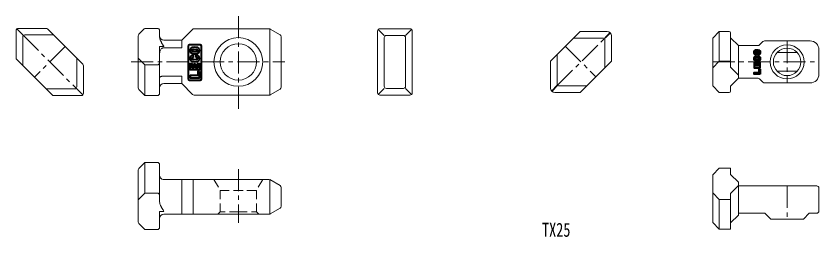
# Model space of a CAD drawing. Units: millimetres on the paper. Extents: x -598 to 1503, y -396 to 443.
# Drawn here: x -252.1 to -70.8, y 379.9 to 429.9 of the extents above; entities that cross this region are included whole.
import ezdxf
from ezdxf.enums import TextEntityAlignment as Align

# ---------------------------------------------------------------- set-up
doc = ezdxf.new("R2010")
doc.units = ezdxf.units.MM
doc.linetypes.add('CHAIN1', pattern=[8, 5, -1, 1, -1])
doc.linetypes.add('DASHED2', pattern=[3, 2, -1])
doc.layers.add('0-0', color=7, linetype='Continuous', lineweight=18)
doc.layers.add('0-1', color=4, linetype='CHAIN1', lineweight=18)
doc.styles.add('ＭＳ ゴシック', font='')
doc.styles.get('ＭＳ ゴシック').set_extended_font_data('MS Gothic')

msp = doc.modelspace()

# ---------------------------------------------------------------- linework, layer by layer
at = {"layer": '0-0'}
for p, q in [((-252.1, 420.377), (-252.1, 426.6)), ((-251.954, 426.954), (-250.6, 425.6)), ((-245.377, 427.1), (-251.6, 427.1)), ((-245.024, 426.954), (-237.046, 418.976)), ((-224.346, 425.746), (-223.139, 426.954)), ((-220.193, 427.1), (-222.785, 427.1)), ((-219.693, 426.6), (-219.693, 425.289)), ((-212.239, 426.854), (-214.693, 424.4)), ((-194.925, 427), (-211.885, 427)), ((-194.791, 412), (-194.791, 427)), ((-192.443, 425.644), (-194.675, 426.933)), ((-170.425, 412.5), (-170.425, 426.5)), ((-170.279, 426.854), (-168.925, 425.5)), ((-163.125, 427), (-169.925, 427)), ((-164.125, 425.5), (-162.772, 426.854)), ((-162.625, 412.5), (-162.625, 426.5)), ((-131.4, 419.7), (-124.7, 426.4)), ((-118.6, 426.4), (-124.7, 426.4)), ((-91.054, 426.4), (-93.254, 426.4)), ((-250.6, 425.1), (-250.6, 418.67)), ((-250.1, 425.6), (-243.67, 425.6)), ((-224.493, 425.393), (-224.493, 413.607)), ((-192.193, 413.789), (-192.193, 425.211)), ((-168.925, 414), (-168.925, 425)), ((-168.425, 425.5), (-164.625, 425.5)), ((-164.125, 414), (-164.125, 425)), ((-119.4, 424.9), (-126.2, 424.9)), ((-119.1, 424.6), (-119.1, 418.2)), ((-117.6, 425.4), (-117.6, 419.7)), ((-90.754, 426.1), (-90.754, 418.424)), ((-218.693, 422.965), (-219.693, 422.965)), ((-219.693, 412.4), (-219.693, 422.965)), ((-83.4, 424.104), (-84.158, 423.346)), ((-72.754, 424.25), (-83.047, 424.25)), ((-129.9, 414.4), (-129.9, 421.2)), ((-80.234, 421.6), (-75.674, 421.6)), ((-70.754, 416.75), (-70.754, 422.25)), ((-243.976, 412.046), (-251.954, 420.024)), ((-238.4, 413.9), (-238.4, 420.33)), ((-224.346, 420.183), (-223.139, 418.976)), ((-131.4, 413.6), (-131.4, 419.7)), ((-117.6, 419.7), (-124.7, 412.6)), ((-93.254, 419.7), (-90.754, 419.7)), ((-236.9, 418.623), (-236.9, 412.4)), ((-222.993, 411.9), (-222.993, 418.83)), ((-222.785, 418.83), (-220.193, 418.83)), ((-90.666, 418.212), (-88.954, 416.5)), ((-75.674, 417.4), (-80.234, 417.4)), ((-88.954, 415.8), (-90.666, 414.088)), ((-84.158, 415.654), (-83.4, 414.896)), ((-212.239, 412.146), (-214.693, 414.6)), ((-170.279, 412.146), (-168.925, 413.5)), ((-164.625, 413.5), (-168.425, 413.5)), ((-164.125, 413.5), (-162.772, 412.146)), ((-129.6, 414.1), (-123.2, 414.1)), ((-90.754, 413.876), (-90.754, 412.9)), ((-83.047, 414.75), (-72.754, 414.75)), ((-238.9, 413.4), (-245.33, 413.4)), ((-243.623, 411.9), (-237.4, 411.9)), ((-238.4, 413.4), (-237.046, 412.046)), ((-224.346, 413.254), (-223.139, 412.046)), ((-222.785, 411.9), (-220.193, 411.9)), ((-194.925, 412), (-211.885, 412)), ((-194.675, 412.067), (-192.443, 413.356)), ((-163.125, 412), (-169.925, 412)), ((-130.4, 412.6), (-124.7, 412.6)), ((-224.346, 395.412), (-223.139, 396.62)), ((-222.993, 396.766), (-222.993, 389.836)), ((-222.785, 396.766), (-220.193, 396.766)), ((-219.693, 396.266), (-219.693, 388.025)), ((-224.493, 383.273), (-224.493, 395.059)), ((-194.925, 392.866), (-218.693, 392.866)), ((-214.693, 385.066), (-214.693, 392.866)), ((-212.093, 392.866), (-212.093, 385.066)), ((-194.791, 385.066), (-194.791, 392.866)), ((-192.443, 391.51), (-194.791, 392.866)), ((-192.193, 386.855), (-192.193, 391.077)), ((-88.954, 391.464), (-71.254, 391.464)), ((-70.754, 390.964), (-70.754, 385.764)), ((-224.346, 388.483), (-223.139, 389.69)), ((-222.785, 389.836), (-220.193, 389.836)), ((-93.254, 388.364), (-93.254, 381.664)), ((-192.443, 386.422), (-194.675, 385.133)), ((-218.693, 385.701), (-219.693, 385.701)), ((-219.693, 382.066), (-219.693, 385.701)), ((-194.925, 385.066), (-218.693, 385.066)), ((-90.754, 383.064), (-88.954, 384.864)), ((-82.954, 385.264), (-88.954, 385.264)), ((-71.254, 385.264), (-72.954, 385.264)), ((-224.346, 382.92), (-223.139, 381.712)), ((-222.785, 381.566), (-220.193, 381.566))]:
    msp.add_line(p, q, dxfattribs=at)
at = {"layer": '0-0', "lineweight": 40}
for p, q in [((-118.019, 425.981), (-119.129, 424.871)), ((-213.193, 423.085), (-213.193, 415.685)), ((-210.493, 423.385), (-212.893, 423.385)), ((-210.193, 415.685), (-210.193, 423.085)), ((-212.134, 420.995), (-212.134, 420.475)), ((-211.398, 420.478), (-211.398, 421.009)), ((-84.929, 421.818), (-84.474, 421.818)), ((-84.474, 421.514), (-84.929, 421.514)), ((-84.929, 420.082), (-84.474, 420.082)), ((-212.893, 415.385), (-210.493, 415.385)), ((-129.921, 414.079), (-131.015, 412.985))]:
    msp.add_line(p, q, dxfattribs=at)
at = {"layer": '0-0'}
for points in [[(-91.054, 412.6), (-93.254, 412.6), (-94.754, 414.1), (-94.754, 424.9), (-93.254, 426.4), (-93.254, 419.7), (-94.754, 418.2)], [(-219.458, 424.31), (-219.537, 424.509), (-219.6, 424.698), (-219.651, 424.904), (-219.682, 425.101), (-219.693, 425.289)], [(-219.328, 422.43), (-219.205, 422.542), (-219.115, 422.601), (-219.015, 422.65), (-218.913, 422.684), (-218.806, 422.705), (-218.693, 422.712), (-214.693, 422.712), (-214.693, 424.4), (-218.693, 424.4)], [(-84.511, 423.2), (-88.954, 423.2), (-90.666, 424.912)], [(-219.458, 424.31), (-219.361, 424.101), (-219.322, 424.023), (-219.281, 423.942), (-219.236, 423.859), (-219.188, 423.773), (-219.138, 423.684), (-219.085, 423.593), (-219.025, 423.494), (-218.972, 423.407), (-218.914, 423.313), (-218.866, 423.237), (-218.837, 423.192), (-218.799, 423.132), (-218.751, 423.056), (-218.693, 422.965)], [(-88.954, 423.2), (-88.954, 415.8), (-84.511, 415.8)], [(-219.328, 422.43), (-219.426, 422.301), (-219.507, 422.153), (-219.568, 421.994), (-219.614, 421.829), (-219.655, 421.601), (-219.678, 421.365), (-219.69, 421.128), (-219.693, 420.886)], [(-219.638, 416.044), (-219.646, 416.036), (-219.655, 416.026), (-219.672, 416.001), (-219.687, 415.97), (-219.693, 415.933)], [(-219.638, 416.044), (-219.631, 416.052), (-219.625, 416.057), (-219.62, 416.062), (-219.575, 416.096), (-219.523, 416.126), (-219.467, 416.153), (-219.409, 416.176), (-219.253, 416.224), (-219.17, 416.243), (-219.085, 416.258), (-218.891, 416.28), (-218.693, 416.288), (-214.693, 416.288), (-214.693, 414.6), (-218.693, 414.6)], [(-93.254, 395.464), (-94.754, 393.964), (-94.754, 383.164), (-93.254, 381.664), (-90.754, 381.664), (-90.754, 389.764), (-88.954, 391.564)], [(-88.954, 384.864), (-88.954, 392.264), (-90.754, 394.064), (-90.754, 395.464), (-93.254, 395.464)], [(-219.409, 393.169), (-219.467, 393.234), (-219.523, 393.309), (-219.575, 393.395), (-219.62, 393.491), (-219.625, 393.504), (-219.631, 393.521), (-219.638, 393.541), (-219.646, 393.565), (-219.655, 393.593), (-219.672, 393.666), (-219.687, 393.757), (-219.693, 393.866)], [(-219.409, 393.169), (-219.253, 393.038), (-219.17, 392.987), (-219.085, 392.946), (-218.891, 392.886), (-218.693, 392.866)], [(-90.754, 388.364), (-93.254, 388.364), (-94.754, 389.864)], [(-218.693, 385.701), (-218.765, 385.816), (-218.832, 385.921), (-218.892, 386.016), (-218.946, 386.102), (-218.993, 386.179), (-219.034, 386.246), (-219.088, 386.336), (-219.14, 386.425), (-219.189, 386.511), (-219.236, 386.595), (-219.279, 386.676), (-219.32, 386.755), (-219.358, 386.831), (-219.453, 387.036), (-219.532, 387.232), (-219.595, 387.419), (-219.649, 387.631), (-219.682, 387.833), (-219.693, 388.025)], [(-82.954, 385.264), (-81.654, 383.964), (-74.254, 383.964), (-72.954, 385.264)]]:
    msp.add_lwpolyline(points, dxfattribs=at)
at = {"layer": '0-0', "lineweight": 40}
for points in [[(-84.127, 421.246), (-84.179, 421.196), (-84.237, 421.157), (-84.266, 421.144), (-84.309, 421.13), (-84.584, 421.077), (-84.862, 421.081), (-85.136, 421.144), (-85.197, 421.176), (-85.252, 421.221), (-85.3, 421.277), (-85.339, 421.341), (-85.368, 421.413), (-85.378, 421.448), (-85.398, 421.6), (-85.397, 421.754), (-85.378, 421.883), (-85.354, 421.958), (-85.319, 422.026), (-85.275, 422.086), (-85.223, 422.136), (-85.165, 422.174), (-85.136, 422.188), (-85.094, 422.201), (-84.819, 422.255), (-84.54, 422.25), (-84.266, 422.188), (-84.206, 422.155), (-84.151, 422.11), (-84.103, 422.055), (-84.064, 421.99), (-84.035, 421.918), (-84.025, 421.883), (-84.004, 421.731), (-84.006, 421.578), (-84.025, 421.448), (-84.049, 421.374), (-84.084, 421.306)], [(-211.565, 419.084), (-211.565, 418.249), (-211.066, 418.249), (-211.066, 419.172), (-210.702, 419.172), (-210.702, 417.742), (-212.744, 417.742), (-212.744, 419.172), (-212.38, 419.172), (-212.38, 418.249), (-211.906, 418.249), (-211.906, 419.084)], [(-84.021, 418.198), (-84.021, 419.341), (-84.263, 419.341), (-84.263, 418.604), (-84.596, 418.604), (-84.596, 419.271), (-84.824, 419.271), (-84.824, 418.604), (-85.139, 418.604), (-85.139, 419.341), (-85.382, 419.341), (-85.382, 418.198)], [(-210.702, 417.349), (-211.066, 417.349), (-211.066, 416.429), (-212.744, 416.429), (-212.744, 415.92), (-210.702, 415.92)], [(-84.021, 416.74), (-85.382, 416.74), (-85.382, 417.147), (-84.263, 417.147), (-84.263, 417.883), (-84.021, 417.883)]]:
    msp.add_lwpolyline(points, close=True, dxfattribs=at)
for points in [[(-84.127, 419.814), (-84.179, 419.764), (-84.237, 419.726), (-84.266, 419.712), (-84.309, 419.699), (-84.584, 419.645), (-84.862, 419.65), (-85.136, 419.712), (-85.197, 419.745), (-85.252, 419.79), (-85.3, 419.845), (-85.339, 419.91), (-85.368, 419.982), (-85.378, 420.017), (-85.398, 420.169), (-85.397, 420.322), (-85.378, 420.452), (-85.354, 420.526), (-85.319, 420.594), (-85.275, 420.654), (-85.223, 420.704), (-85.165, 420.743), (-85.136, 420.756), (-84.975, 420.8), (-84.975, 420.384), (-84.986, 420.383), (-85.092, 420.36), (-85.096, 420.358), (-85.114, 420.348), (-85.129, 420.334), (-85.143, 420.317), (-85.153, 420.298), (-85.161, 420.277), (-85.166, 420.255), (-85.167, 420.231), (-85.165, 420.208), (-85.159, 420.186), (-85.151, 420.166), (-85.14, 420.147), (-85.126, 420.131)], [(-84.921, 421.514), (-85.028, 421.523), (-85.092, 421.54), (-85.11, 421.549), (-85.126, 421.562), (-85.14, 421.578), (-85.151, 421.597), (-85.159, 421.618), (-85.165, 421.64), (-85.167, 421.663), (-85.166, 421.686), (-85.161, 421.708), (-85.153, 421.73), (-85.143, 421.749), (-85.129, 421.766), (-85.114, 421.779), (-85.096, 421.789), (-85.092, 421.791), (-84.986, 421.815), (-84.921, 421.818)], [(-84.482, 420.082), (-84.416, 420.085), (-84.311, 420.109), (-84.306, 420.111), (-84.289, 420.121), (-84.273, 420.134), (-84.26, 420.151), (-84.249, 420.17), (-84.242, 420.192), (-84.237, 420.214), (-84.236, 420.237), (-84.238, 420.26), (-84.243, 420.282), (-84.252, 420.303), (-84.263, 420.322), (-84.277, 420.338), (-84.293, 420.351), (-84.311, 420.36), (-84.378, 420.377), (-84.485, 420.386), (-84.485, 420.811), (-84.266, 420.756), (-84.206, 420.724), (-84.151, 420.679), (-84.103, 420.623), (-84.064, 420.559), (-84.035, 420.487), (-84.025, 420.452), (-84.004, 420.3), (-84.006, 420.146), (-84.025, 420.017), (-84.049, 419.942), (-84.084, 419.874), (-84.127, 419.814)], [(-84.482, 421.818), (-84.375, 421.808), (-84.311, 421.791), (-84.293, 421.782), (-84.277, 421.769), (-84.263, 421.753), (-84.252, 421.735), (-84.243, 421.714), (-84.238, 421.692), (-84.236, 421.669), (-84.237, 421.645), (-84.242, 421.623), (-84.249, 421.602), (-84.26, 421.583), (-84.273, 421.566)], [(-84.273, 421.566), (-84.289, 421.552), (-84.306, 421.542), (-84.311, 421.54), (-84.416, 421.517), (-84.482, 421.514)], [(-85.126, 420.131), (-85.11, 420.118), (-85.092, 420.109), (-85.028, 420.092), (-84.921, 420.082)]]:
    msp.add_lwpolyline(points, dxfattribs=at)
at = {"layer": '0-0'}
for centre, radius in [((-201.893, 419.5), 5.5), ((-201.893, 419.5), 4.1), ((-77.954, 419.5), 3.85), ((-77.954, 419.5), 3.1)]:
    msp.add_circle(centre, radius, dxfattribs=at)
for centre, radius, start, end in [((-251.6, 426.6), 0.5, 90, 180), ((-245.377, 426.6), 0.5, 45, 90), ((-222.785, 426.6), 0.5, 90, 135), ((-220.193, 426.6), 0.5, 0, 90), ((-211.885, 426.5), 0.5, 90, 135), ((-194.925, 426.5), 0.5, 60, 90), ((-169.925, 426.5), 0.5, 90, 180), ((-163.125, 426.5), 0.5, 0, 90), ((-118.6, 425.4), 1, 0, 90), ((-91.054, 426.1), 0.3, 0, 90), ((-250.1, 425.1), 0.5, 90, 180), ((-223.993, 425.393), 0.5, 135, 180), ((-218.693, 425.4), 1, 180, 270), ((-192.693, 425.211), 0.5, 0, 60), ((-168.425, 425), 0.5, 90, 180), ((-164.625, 425), 0.5, 0, 90), ((-119.4, 424.6), 0.3, 0, 90), ((-90.454, 425.124), 0.3, 180, 225), ((-84.511, 423.7), 0.5, 270, 315), ((-83.047, 423.75), 0.5, 90, 135), ((-72.754, 422.25), 2, 0, 90), ((-251.6, 420.377), 0.5, 180, 225), ((-237.4, 418.623), 0.5, 0, 45), ((-223.993, 420.537), 0.5, 180, 225), ((-222.785, 419.33), 0.5, 225, 270), ((-220.193, 419.33), 0.5, 270, 0), ((-90.454, 418.424), 0.3, 180, 225), ((-84.511, 415.3), 0.5, 45, 90), ((-72.754, 416.75), 2, 270, 0), ((-238.9, 413.9), 0.5, 270, 0), ((-223.993, 413.607), 0.5, 180, 225), ((-218.693, 413.6), 1, 90, 180), ((-192.693, 413.789), 0.5, 300, 0), ((-168.425, 414), 0.5, 180, 270), ((-164.625, 414), 0.5, 270, 0), ((-130.4, 413.6), 1, 180, 270), ((-129.6, 414.4), 0.3, 180, 270), ((-90.454, 413.876), 0.3, 135, 180), ((-83.047, 415.25), 0.5, 225, 270), ((-243.623, 412.4), 0.5, 225, 270), ((-237.4, 412.4), 0.5, 270, 0), ((-222.785, 412.4), 0.5, 225, 270), ((-220.193, 412.4), 0.5, 270, 0), ((-211.885, 412.5), 0.5, 225, 270), ((-194.925, 412.5), 0.5, 270, 300), ((-169.925, 412.5), 0.5, 180, 270), ((-163.125, 412.5), 0.5, 270, 0), ((-91.054, 412.9), 0.3, 270, 0), ((-223.993, 395.059), 0.5, 135, 180), ((-222.785, 396.266), 0.5, 90, 135), ((-220.193, 396.266), 0.5, 0, 90), ((-194.925, 392.366), 0.5, 60, 90), ((-192.693, 391.077), 0.5, 0, 60), ((-71.254, 390.964), 0.5, 0, 90), ((-223.993, 388.129), 0.5, 135, 180), ((-222.785, 389.336), 0.5, 90, 135), ((-220.193, 389.336), 0.5, 0, 90), ((-192.693, 386.855), 0.5, 300, 0), ((-218.693, 384.066), 1, 90, 180), ((-194.925, 385.566), 0.5, 270, 300), ((-71.254, 385.764), 0.5, 270, 0), ((-223.993, 383.273), 0.5, 180, 225), ((-222.785, 382.066), 0.5, 225, 270), ((-220.193, 382.066), 0.5, 270, 0)]:
    msp.add_arc(centre, radius, start, end, dxfattribs=at)
at = {"layer": '0-0', "lineweight": 40}
for centre, radius, start, end in [((-212.893, 423.085), 0.3, 90, 180), ((-212.188, 422.189), 0.572, 109.11812, 163.7709), ((-211.723, 420.421), 2.399, 74.216, 105.784), ((-211.258, 422.189), 0.572, 16.2291, 70.88188), ((-210.493, 423.085), 0.3, 0, 90), ((-211.669, 422.077), 1.103, 165.73071, 194.26929), ((-212.188, 421.965), 0.572, 196.2291, 250.88188), ((-212.188, 420.4), 0.572, 109.11812, 163.7709), ((-212.256, 422.077), 0.166, 108.78093, 251.21907), ((-211.723, 423.733), 2.399, 254.216, 285.784), ((-211.723, 418.632), 2.399, 99.86632, 105.784), ((-212.07, 421.384), 0.883, 89.63885, 105.71334), ((-212.07, 422.77), 0.883, 254.28666, 270.36115), ((-211.723, 416.184), 6.093, 86.78919, 93.21081), ((-211.723, 427.97), 6.093, 266.78919, 273.21081), ((-211.723, 418.632), 2.399, 74.216, 82.22376), ((-211.376, 421.384), 0.883, 74.28666, 90.36115), ((-211.376, 422.77), 0.883, 269.63885, 285.71334), ((-211.19, 422.077), 0.166, 288.78093, 71.21907), ((-211.258, 421.965), 0.572, 289.11812, 343.7709), ((-211.258, 420.4), 0.572, 16.2291, 70.88188), ((-211.777, 422.077), 1.103, 345.73071, 14.26929), ((-211.669, 420.288), 1.103, 165.73071, 194.26929), ((-212.188, 420.176), 0.572, 196.2291, 250.88188), ((-212.256, 420.288), 0.166, 108.78093, 251.21907), ((-211.723, 421.944), 2.399, 254.216, 285.784), ((-212.064, 419.552), 0.926, 94.35281, 105.35526), ((-212.07, 420.981), 0.883, 254.28666, 270.36115), ((-211.723, 426.181), 6.093, 266.78919, 273.21081), ((-211.382, 419.552), 0.926, 74.64474, 91.00008), ((-211.376, 420.981), 0.883, 269.63885, 285.71334), ((-211.19, 420.288), 0.166, 288.78093, 71.21907), ((-211.258, 420.176), 0.572, 289.11812, 343.7709), ((-211.777, 420.288), 1.103, 345.73071, 14.26929), ((-212.893, 415.685), 0.3, 180, 270), ((-210.493, 415.685), 0.3, 270, 0)]:
    msp.add_arc(centre, radius, start, end, dxfattribs=at)
at = {"layer": '0-1'}
for p, q in [((-201.893, 429.885), (-201.893, 408.885)), ((-250.6, 425.6), (-238.4, 413.4)), ((-129.921, 414.079), (-119.129, 424.871)), ((-241.035, 422.965), (-247.965, 416.035)), ((-128.05, 423.05), (-121.15, 416.15)), ((-77.954, 424.25), (-77.954, 414.75)), ((-226.102, 419.5), (-191.393, 419.5)), ((-94.754, 419.5), (-70.754, 419.5)), ((-201.893, 395.266), (-201.893, 383.066)), ((-77.954, 391.464), (-77.954, 383.964))]:
    msp.add_line(p, q, dxfattribs=at)
at = {"layer": '0-1', "linetype": 'DASHED2'}
for p, q in [((-196.393, 392.866), (-197.793, 390.441)), ((-205.993, 390.441), (-205.993, 385.566)), ((-197.793, 390.441), (-201.893, 390.441)), ((-197.793, 390.441), (-197.793, 385.566)), ((-205.993, 385.566), (-206.493, 385.066)), ((-201.893, 385.566), (-205.993, 385.566)), ((-201.893, 385.566), (-197.793, 385.566)), ((-197.793, 385.566), (-197.293, 385.066))]:
    msp.add_line(p, q, dxfattribs=at)
msp.add_lwpolyline([(-207.393, 392.866), (-205.993, 390.441), (-197.793, 390.441)], dxfattribs=at)

# ---------------------------------------------------------------- texts
at = {"layer": '0-0', "style": 'ＭＳ ゴシック', "width": 0.75}
msp.add_text('TX25', height=3.152, dxfattribs=at).set_placement((-133.315, 379.008), align=Align.BOTTOM_LEFT)

doc.saveas('drawing.dxf')
